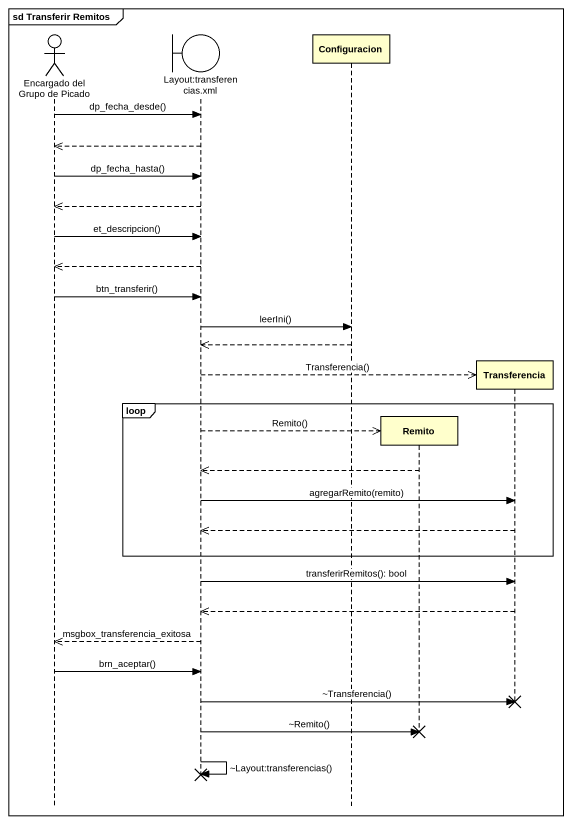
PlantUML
@startuml
mainframe sd Transferir Remitos
hide footbox
actor "Encargado del Grupo de Picado" as Encargado_del_Grupo_de
boundary "Layout:transferencias.xml" as Layout_transferencias_xml
participant Configuracion
participant Remito
participant Transferencia

Encargado_del_Grupo_de -> Layout_transferencias_xml : dp_fecha_desde()
Layout_transferencias_xml -->> Encargado_del_Grupo_de
Encargado_del_Grupo_de -> Layout_transferencias_xml : dp_fecha_hasta()
Layout_transferencias_xml -->> Encargado_del_Grupo_de
Encargado_del_Grupo_de -> Layout_transferencias_xml : et_descripcion()
Layout_transferencias_xml -->> Encargado_del_Grupo_de
Encargado_del_Grupo_de -> Layout_transferencias_xml : btn_transferir()
Layout_transferencias_xml -> Configuracion : leerIni()
Configuracion -->> Layout_transferencias_xml
Layout_transferencias_xml -->> Transferencia ** : Transferencia()
loop
  Layout_transferencias_xml -->> Remito ** : Remito()
  Remito -->> Layout_transferencias_xml
  Layout_transferencias_xml -> Transferencia : agregarRemito(remito)
  Transferencia -->> Layout_transferencias_xml
end
Layout_transferencias_xml -> Transferencia : transferirRemitos(): bool
Transferencia -->> Layout_transferencias_xml
Layout_transferencias_xml -->> Encargado_del_Grupo_de : msgbox_transferencia_exitosa
Encargado_del_Grupo_de -> Layout_transferencias_xml : brn_aceptar()
Layout_transferencias_xml -> Transferencia !! : ~Transferencia()
Layout_transferencias_xml -> Remito !! : ~Remito()
Layout_transferencias_xml -> Layout_transferencias_xml : ~Layout:transferencias()
@enduml
